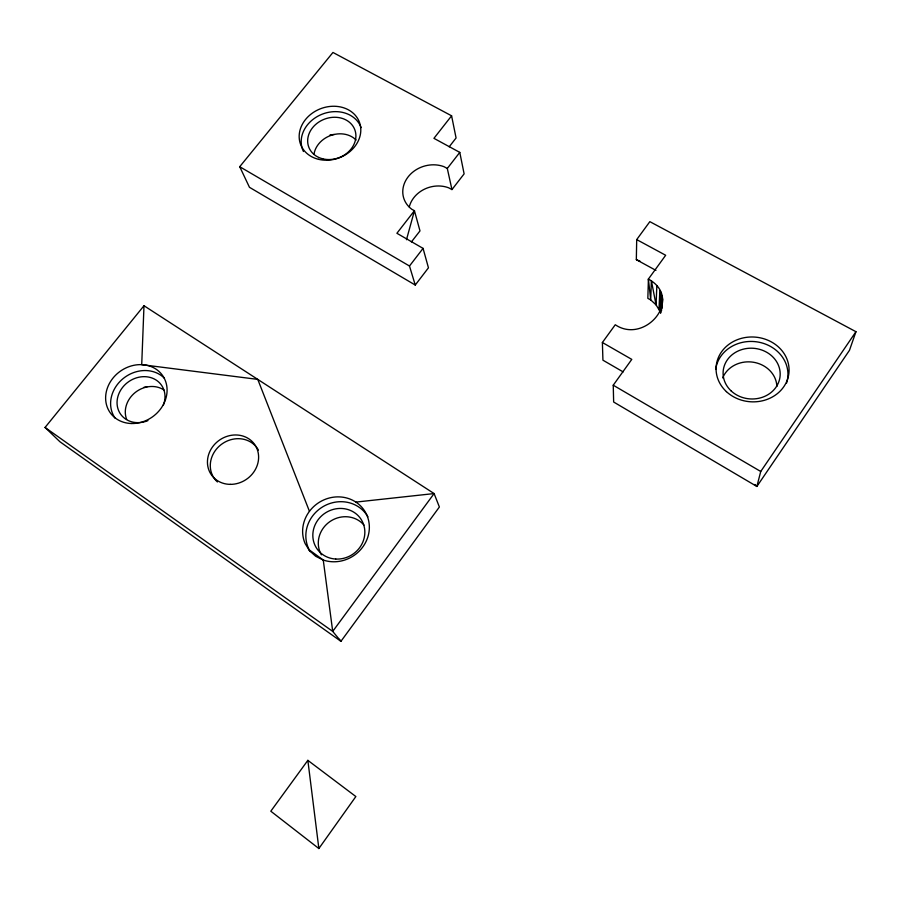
<?xml version="1.0" encoding="UTF-8"?>
<svg xmlns="http://www.w3.org/2000/svg" width="901" height="901" viewBox="0 0 901 901"><rect width="100%" height="100%" fill="white"/><g stroke="black" fill="none" stroke-linecap="round" stroke-linejoin="round"><path stroke-width="1.35" d="M661.548 310.642L661.571 295.269L660.703 312.906M655.928 270.379L636.331 259.668L636.703 239.598L649.846 221.657L855.95 331.703L849.485 350.298L756.874 486.461L613.649 402.015L613.243 385.211L631.781 359.386L602.386 342.504L615.27 324.743C644.812 344.801 684.084 298.738 648.405 279.062L665.67 255.265L636.703 239.598M143.991 305.732L45.05 427.457L59.916 441.738L340.938 641.309L439.384 507.004L434.102 493.568L143.991 305.732L141.716 364.657L257.765 379.389L309.448 511.317M660.917 292.859L660.005 311.892L660.647 291.845M656.852 285.673L656.052 304.865L659.746 310.901M658.98 309.64L659.847 290.561L660.613 312.962M662.089 307.106L662.494 298.715L662.021 308.165M662.1 307.646L662.37 302.263M855.95 331.703L760.737 471.482L756.874 486.461L754.914 484.468M406.475 239.722L414.437 210.71L411.802 209.269A28.573 24.485 -16.8 0 1 407.871 177.215A28.573 24.485 -16.8 0 1 443.9 166.651L447.301 168.453L451.953 189.582L464.116 173.87L459.78 152.382L433.933 138.337L451.592 115.812L332.953 52.461L239.722 166.708L249.464 187.307L415.248 285.043L428.448 267.811L423.065 248.383L396.902 233.28L414.437 210.71L419.99 230.904L411.419 241.907M318.864 848.539L355.861 796.54L307.849 760.354L270.807 811.204L318.864 848.539L307.849 760.354M415.248 285.043L409.482 266.02L423.065 248.383M447.301 168.453L459.78 152.382M449.205 146.795L456.075 137.977L451.592 115.812M355.872 502.094L434.102 493.568L332.717 631.398L340.938 641.309L339.046 639.26M330.048 134.913L334.215 134.463M144.07 387.216L146.829 386.991M636.331 259.668L640.206 261.324M451.953 189.582L448.642 187.802A27.841 24.012 -16.7 0 0 409.257 206.915M623.165 371.91L602.927 360.186L602.386 342.504M239.722 166.708L409.482 266.02M613.243 385.211L760.737 471.482M45.05 427.457L332.717 631.398L323.256 560.05L308.84 549.587M217.411 481.945A26.264 23.674 -35.3 0 1 220.993 444.689A26.264 23.674 -35.3 0 1 258.418 450.095M126.647 419.393A24.654 21.545 -36.3 0 1 135.398 392.352A24.654 21.545 -36.3 0 1 163.993 390.009M321.375 554.813A26.073 24.428 -33.5 0 1 329.811 521.668A26.073 24.428 -33.5 0 1 363.959 525.08M310.248 551.626A33.697 31.49 -33.3 0 1 322.738 506.812A33.697 31.49 -33.3 0 1 367.923 516.791M115.182 418.255A31.817 27.717 -36.1 0 1 123.144 378.566A31.817 27.717 -36.1 0 1 164.297 378.116M141.727 422.355A25.059 21.815 -36.1 0 1 117.186 400.19A25.059 21.815 -36.1 0 1 146.852 376.809A25.059 21.815 -36.1 0 1 163.261 405.382M147.944 420.609A25.059 21.815 -36.1 0 1 142.977 422.13M313.976 154.285A24.124 20.306 -20.9 0 1 331.219 135.308A24.124 20.306 -20.9 0 1 356.075 139.993M303.446 151.503A31.242 26.152 -21 0 1 321.511 114.45A31.242 26.152 -21 0 1 361.098 127.582M715.698 369.376A36.277 32.233 4.5 0 1 758.766 342.177A36.277 32.233 4.5 0 1 786.584 383.06M722.692 377.902A27.942 24.913 4.9 0 1 753.304 362.225A27.942 24.913 4.9 0 1 776.887 386.439M648.405 279.062L647.842 298.377L650.725 299.92L656.052 304.865L651.367 280.628L650.725 299.92L648.405 279.062M323.256 560.05L315.665 556.266L309.482 550.646L305.135 543.573A34.035 31.76 -33.2 0 1 331.647 497.476A34.035 31.76 -33.2 0 1 369.072 531.5A34.035 31.76 -33.2 0 1 323.256 560.05M230.239 484.366A26.444 23.798 -35.2 0 0 256.458 447.527A26.444 23.798 -35.2 0 0 212.399 447.087A26.444 23.798 -35.2 0 0 230.239 484.366M131.141 423.504A32.132 27.92 -36.1 0 0 165.198 380.312A32.132 27.92 -36.1 0 0 112.738 378.409A32.132 27.92 -36.1 0 0 131.141 423.504M335.746 559.048A26.534 24.8 -33.3 0 0 362.754 522.366A26.534 24.8 -33.3 0 0 318.008 519.866A26.534 24.8 -33.3 0 0 335.746 559.048M318.504 159.308A31.434 26.264 -21 0 0 360.501 126.264A31.434 26.264 -21 0 0 310.969 114.157A31.434 26.264 -21 0 0 318.504 159.308M322.761 158.824A24.597 20.588 -21 0 0 355.67 132.988A24.597 20.588 -21 0 0 316.927 123.414A24.597 20.588 -21 0 0 322.761 158.824M726.397 391.62A36.536 32.425 4.3 0 0 787.699 378.814A36.536 32.425 4.3 0 0 743.618 337.83A36.536 32.425 4.3 0 0 726.397 391.62M731.071 390.854A28.562 25.374 4.5 0 0 779.061 381.089A28.562 25.374 4.5 0 0 744.8 348.822A28.562 25.374 4.5 0 0 731.071 390.854"/></g></svg>
